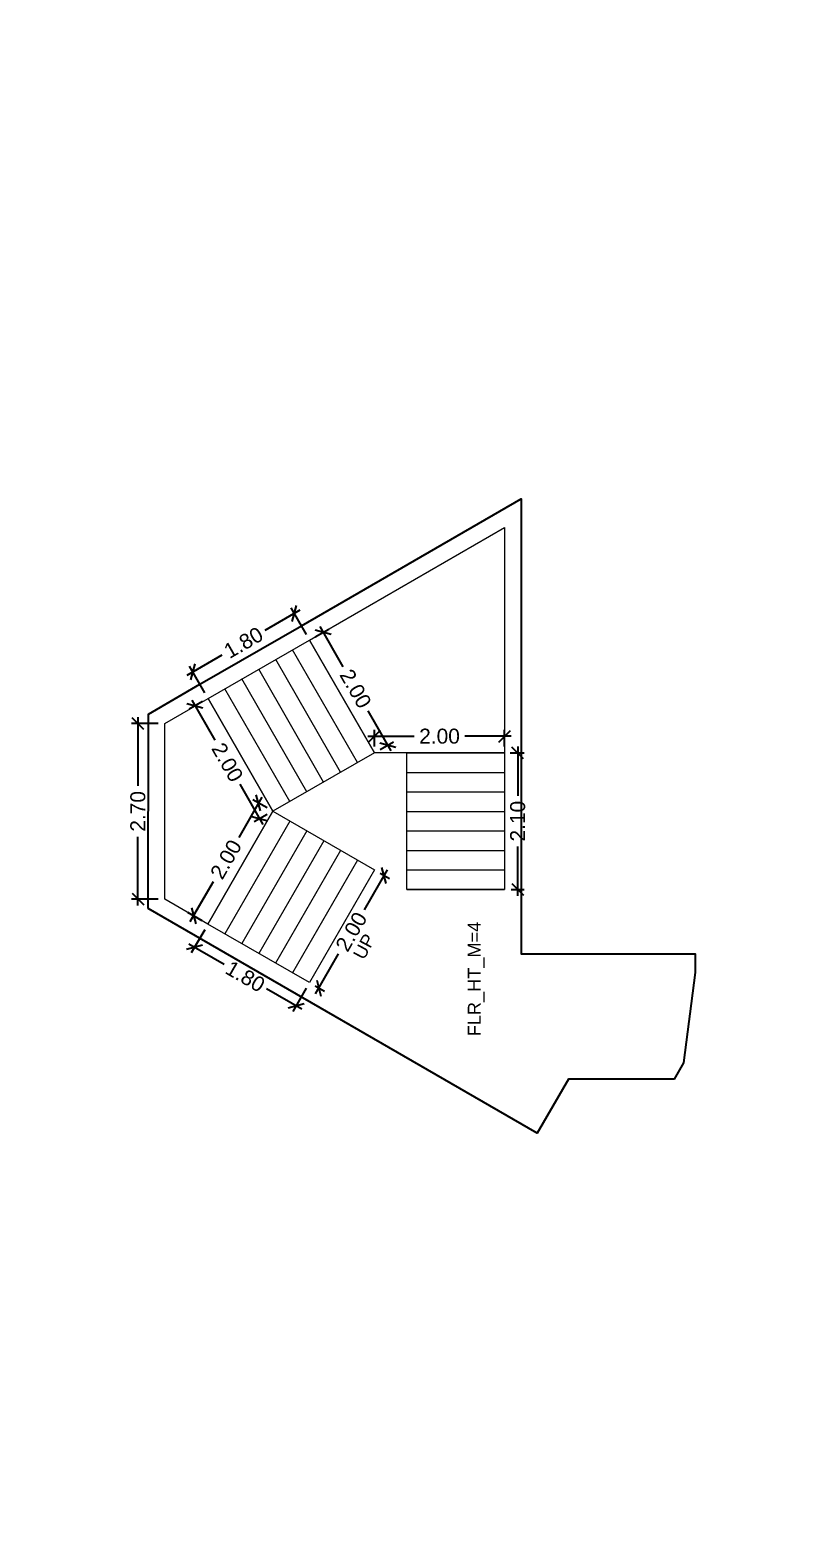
# Model space of a CAD drawing. Header units: metres. Extents: x 256329 to 886268, y -249371 to 355.
# Drawn here: x 286741.95 to 286753.74, y -1259.3 to -1236.4 of the extents above; entities that cross this region are included whole.
import ezdxf

# ---------------------------------------------------------------- set-up
doc = ezdxf.new("R2010")
doc.units = ezdxf.units.M
doc.header["$MEASUREMENT"] = 0
doc.header["$PDMODE"] = 35
doc.linetypes.add('CONTINOUS', pattern=[0])
doc.layers.get('0').update_dxf_attribs({"lineweight": 18})
doc.layers.get('Defpoints').update_dxf_attribs({"lineweight": 20})
doc.layers.add('A_TEXT', color=4, linetype='Continuous', lineweight=0, transparency=0.3)
doc.layers.add('BLK_2_FLR_3_STAIR_4', color=7, linetype='Continuous', plot=False)
for name, color, linetype, lineweight in [('BLK_2_FLR_3_STAIR_4_FLIGHT_1', 7, 'Continuous', 0), ('BLK_2_FLR_3_STAIR_4_FLIGHT_2', 7, 'Continuous', 0), ('BLK_2_FLR_3_STAIR_4_FLIGHT_3', 7, 'Continuous', 0), ('BLK_2_FLR_3_STAIR_4_LANDING_1', 7, 'Continuous', 0), ('BLK_2_FLR_3_STAIR_4_LANDING_2', 7, 'Continuous', 0)]:
    doc.layers.add(name, color=color, linetype=linetype, lineweight=lineweight)
doc.styles.add('Arial', font='arial.ttf')
doc.styles.get("Standard").update_dxf_attribs({"font": 'arial.ttf'})
doc.dimstyles.new('METRIC DIM', dxfattribs={"dimtxt": 0.23, "dimasz": 0.18, "dimexe": 0.1, "dimexo": 0.1, "dimgap": 0.09, "dimtad": 0, "dimzin": 0, "dimdsep": 46, "dimtxsty": 'Standard', "dimblk": 'OBLIQUE', "dimcen": 0, "dimdle": 0.1, "dimclrd": 147, "dimclre": 147, "dimclrt": 7, "dimadec": 0, "dimazin": 0, "dimtfac": 1, "dimtofl": 0, "dimtmove": 0, "dimatfit": 2, "dimfxl": 0.125, "dimtolj": 1, "dimtzin": 0, "dimarcsym": 0})

# ---------------------------------------------------------------- blocks, each defined once
blk = doc.blocks.new('_Oblique')
at = {"color": 0, "linetype": 'ByBlock', "lineweight": -2}
blk.add_line((-0.5, -0.5), (0.5, 0.5), dxfattribs=at)
blk = doc.blocks.new('*D1336')
at = {"layer": 'BLK_2_FLR_3_STAIR_4_FLIGHT_2', "color": 147, "lineweight": -2, "transparency": 16777216}
for p, q in [((286746.100342, -1245.322682), (286745.560606, -1245.632829)), ((286746.198908, -1245.694924), (286745.963815, -1245.2858)), ((286744.366249, -1246.319138), (286744.905986, -1246.008991)), ((286744.638224, -1246.591734), (286744.403131, -1246.18261))]:
    blk.add_line(p, q, dxfattribs=at)
at = {"layer": 'Defpoints', "color": 0, "linetype": 'CONTINOUS', "transparency": 16777216}
for p in [(286746.013637, -1245.372505), (286746.24873, -1245.781628, 0.042641), (286744.688047, -1246.678438, 0.042641)]:
    blk.add_point(p, dxfattribs=at)
at = {"layer": 'BLK_2_FLR_3_STAIR_4_FLIGHT_2', "color": 147, "linetype": 'CONTINOUS', "lineweight": -2, "transparency": 16777216, "xscale": 0.18, "yscale": 0.18, "zscale": 0.18}
for p, rotation in [((286746.013637, -1245.372505), 29.88281300000001), ((286744.452954, -1246.269315), 209.882813)]:
    blk.add_blockref('_Oblique', p, dxfattribs=dict(at, rotation=rotation))
at = {"layer": 'BLK_2_FLR_3_STAIR_4_FLIGHT_2', "color": 7, "linetype": 'CONTINOUS', "transparency": 16777216, "insert": (286745.233296, -1245.82091), "char_height": 0.23, "attachment_point": 5, "rotation": 29.8828126}
blk.add_mtext('\\A1;1.80', dxfattribs=at)
blk = doc.blocks.new('*D1337')
at = {"layer": 'BLK_2_FLR_3_STAIR_4_LANDING_1', "color": 147, "lineweight": -2, "transparency": 16777216}
for p, q in [((286745.51323, -1248.198701), (286745.159087, -1248.814627)), ((286745.597811, -1248.362685), (286745.376693, -1248.235547)), ((286744.415861, -1250.107243), (286744.770005, -1249.491317)), ((286744.600133, -1250.097844), (286744.379015, -1249.970706))]:
    blk.add_line(p, q, dxfattribs=at)
at = {"layer": 'Defpoints', "color": 0, "linetype": 'CONTINOUS', "transparency": 16777216}
for p in [(286745.463385, -1248.285393), (286745.684503, -1248.412531, 0.042641), (286744.686824, -1250.14769, 0.042641)]:
    blk.add_point(p, dxfattribs=at)
at = {"layer": 'BLK_2_FLR_3_STAIR_4_LANDING_1', "color": 147, "linetype": 'CONTINOUS', "lineweight": -2, "transparency": 16777216, "xscale": 0.18, "yscale": 0.18, "zscale": 0.18}
for p, rotation in [((286745.463385, -1248.285393), 60.102044), ((286744.465707, -1250.020552), 240.102044)]:
    blk.add_blockref('_Oblique', p, dxfattribs=dict(at, rotation=rotation))
at = {"layer": 'BLK_2_FLR_3_STAIR_4_LANDING_1', "color": 7, "linetype": 'CONTINOUS', "transparency": 16777216, "insert": (286744.964546, -1249.152972), "char_height": 0.23, "attachment_point": 5, "rotation": 60.1020442}
blk.add_mtext('\\A1;2.00', dxfattribs=at)
blk = doc.blocks.new('*D1338')
at = {"layer": 'BLK_2_FLR_3_STAIR_4_FLIGHT_2', "color": 147, "lineweight": -2, "transparency": 16777216}
for p, q in [((286744.601343, -1246.728261), (286744.400624, -1246.843599)), ((286744.437506, -1246.707072), (286744.791104, -1247.322426)), ((286745.533606, -1248.614574), (286745.180007, -1247.999219)), ((286745.597798, -1248.462353), (286745.397079, -1248.577692))]:
    blk.add_line(p, q, dxfattribs=at)
at = {"layer": 'Defpoints', "color": 0, "linetype": 'CONTINOUS', "transparency": 16777216}
for p in [(286744.688047, -1246.678438, 0.042641), (286744.487328, -1246.793777), (286745.684503, -1248.412531, 0.042641)]:
    blk.add_point(p, dxfattribs=at)
at = {"layer": 'BLK_2_FLR_3_STAIR_4_FLIGHT_2', "color": 147, "linetype": 'CONTINOUS', "lineweight": -2, "transparency": 16777216, "xscale": 0.18, "yscale": 0.18, "zscale": 0.18}
for p, rotation in [((286744.487328, -1246.793777), 119.882813), ((286745.483784, -1248.527869), 299.882813)]:
    blk.add_blockref('_Oblique', p, dxfattribs=dict(at, rotation=rotation))
at = {"layer": 'BLK_2_FLR_3_STAIR_4_FLIGHT_2', "color": 7, "linetype": 'CONTINOUS', "transparency": 16777216, "insert": (286744.985556, -1247.660823), "char_height": 0.23, "attachment_point": 5, "rotation": 299.8828126}
blk.add_mtext('\\A1;2.00', dxfattribs=at)
blk = doc.blocks.new('*D1340')
at = {"layer": 'BLK_2_FLR_3_STAIR_4_FLIGHT_1', "color": 147, "lineweight": -2, "transparency": 16777216}
for p, q in [((286747.440111, -1249.312754), (286747.085534, -1249.927168)), ((286747.331798, -1249.365705), (286747.476739, -1249.44935)), ((286746.340798, -1251.217652), (286746.695375, -1250.603238)), ((286746.332452, -1251.097378), (286746.477394, -1251.181024))]:
    blk.add_line(p, q, dxfattribs=at)
at = {"layer": 'Defpoints', "color": 0, "linetype": 'CONTINOUS', "transparency": 16777216}
for p in [(286747.245186, -1249.315721, 0.042641), (286746.24584, -1251.047395, 0.042641), (286746.390782, -1251.13104)]:
    blk.add_point(p, dxfattribs=at)
at = {"layer": 'BLK_2_FLR_3_STAIR_4_FLIGHT_1', "color": 147, "linetype": 'CONTINOUS', "lineweight": -2, "transparency": 16777216, "xscale": 0.18, "yscale": 0.18, "zscale": 0.18}
for p, rotation in [((286747.390127, -1249.399366), 60.01084000000001), ((286746.390782, -1251.13104), 240.01084)]:
    blk.add_blockref('_Oblique', p, dxfattribs=dict(at, rotation=rotation))
at = {"layer": 'BLK_2_FLR_3_STAIR_4_FLIGHT_1', "color": 7, "linetype": 'CONTINOUS', "transparency": 16777216, "insert": (286746.890455, -1250.265203), "char_height": 0.23, "attachment_point": 5, "rotation": 60.0108404}
blk.add_mtext('\\A1;2.00', dxfattribs=at)
blk = doc.blocks.new('*D1341')
at = {"layer": 'BLK_2_FLR_3_STAIR_4_LANDING_2', "color": 147, "lineweight": -2, "transparency": 16777216}
for p, q in [((286746.335435, -1245.731806), (286746.543561, -1245.612211)), ((286746.407033, -1245.575329), (286746.760632, -1246.190684)), ((286747.503134, -1247.482831), (286747.149535, -1246.867477)), ((286747.33189, -1247.465898), (286747.540016, -1247.346304))]:
    blk.add_line(p, q, dxfattribs=at)
at = {"layer": 'Defpoints', "color": 0, "linetype": 'CONTINOUS', "transparency": 16777216}
for p in [(286746.24873, -1245.781628, 0.042641), (286746.456856, -1245.662034), (286747.245186, -1247.515721, 0.042641)]:
    blk.add_point(p, dxfattribs=at)
at = {"layer": 'BLK_2_FLR_3_STAIR_4_LANDING_2', "color": 147, "linetype": 'CONTINOUS', "lineweight": -2, "transparency": 16777216, "xscale": 0.18, "yscale": 0.18, "zscale": 0.18}
for p, rotation in [((286746.456856, -1245.662034), 119.882813), ((286747.453312, -1247.396126), 299.882813)]:
    blk.add_blockref('_Oblique', p, dxfattribs=dict(at, rotation=rotation))
at = {"layer": 'BLK_2_FLR_3_STAIR_4_LANDING_2', "color": 7, "linetype": 'CONTINOUS', "transparency": 16777216, "insert": (286746.955084, -1246.52908), "char_height": 0.23, "attachment_point": 5, "rotation": 299.8828126}
blk.add_mtext('\\A1;2.00', dxfattribs=at)
blk = doc.blocks.new('*D1342')
at = {"layer": 'BLK_2_FLR_3_STAIR_4_LANDING_2', "color": 147, "lineweight": -2, "transparency": 16777216}
for p, q in [((286747.245186, -1247.415721), (286747.245186, -1247.16007)), ((286749.245186, -1247.415721), (286749.245186, -1247.16007)), ((286747.145186, -1247.26007), (286747.854899, -1247.26007)), ((286749.345186, -1247.26007), (286748.635472, -1247.26007))]:
    blk.add_line(p, q, dxfattribs=at)
at = {"layer": 'Defpoints', "color": 0, "linetype": 'CONTINOUS', "transparency": 16777216}
for p in [(286749.245186, -1247.26007), (286747.245186, -1247.515721, 0.042641), (286749.245186, -1247.515721, 0.042641)]:
    blk.add_point(p, dxfattribs=at)
at = {"layer": 'BLK_2_FLR_3_STAIR_4_LANDING_2', "color": 147, "linetype": 'CONTINOUS', "lineweight": -2, "transparency": 16777216, "xscale": 0.18, "yscale": 0.18, "zscale": 0.18, "rotation": 180}
blk.add_blockref('_Oblique', (286747.245186, -1247.26007), dxfattribs=at)
at = {"layer": 'BLK_2_FLR_3_STAIR_4_LANDING_2', "color": 147, "linetype": 'CONTINOUS', "lineweight": -2, "transparency": 16777216, "xscale": 0.18, "yscale": 0.18, "zscale": 0.18}
blk.add_blockref('_Oblique', (286749.245186, -1247.26007), dxfattribs=at)
at = {"layer": 'BLK_2_FLR_3_STAIR_4_LANDING_2', "color": 7, "linetype": 'CONTINOUS', "transparency": 16777216, "insert": (286748.245186, -1247.26007), "char_height": 0.23, "attachment_point": 5}
blk.add_mtext('\\A1;2.00', dxfattribs=at)
blk = doc.blocks.new('*D1343')
at = {"layer": 'BLK_2_FLR_3_STAIR_4_FLIGHT_1', "color": 147, "lineweight": -2, "transparency": 16777216}
for p, q in [((286744.636841, -1250.234302), (286744.431435, -1250.590231)), ((286744.394806, -1250.453635), (286744.933966, -1250.764783)), ((286746.127046, -1251.453307), (286745.587887, -1251.142159)), ((286746.195857, -1251.134007), (286745.990451, -1251.489936))]:
    blk.add_line(p, q, dxfattribs=at)
at = {"layer": 'Defpoints', "color": 0, "linetype": 'CONTINOUS', "transparency": 16777216}
for p in [(286744.686824, -1250.14769, 0.042641), (286746.24584, -1251.047395, 0.042641), (286746.040434, -1251.403324)]:
    blk.add_point(p, dxfattribs=at)
at = {"layer": 'BLK_2_FLR_3_STAIR_4_FLIGHT_1', "color": 147, "linetype": 'CONTINOUS', "lineweight": -2, "transparency": 16777216, "xscale": 0.18, "yscale": 0.18, "zscale": 0.18}
for p, rotation in [((286744.481418, -1250.503619), 150.01084), ((286746.040434, -1251.403324), 330.01084)]:
    blk.add_blockref('_Oblique', p, dxfattribs=dict(at, rotation=rotation))
at = {"layer": 'BLK_2_FLR_3_STAIR_4_FLIGHT_1', "color": 7, "linetype": 'CONTINOUS', "transparency": 16777216, "insert": (286745.260926, -1250.953471), "char_height": 0.23, "attachment_point": 5, "rotation": 330.0108404}
blk.add_mtext('\\A1;1.80', dxfattribs=at)
blk = doc.blocks.new('*D1344')
at = {"layer": 'BLK_2_FLR_3_STAIR_4_FLIGHT_3', "color": 147, "lineweight": -2, "transparency": 16777216}
for p, q in [((286749.446534, -1247.415721), (286749.446534, -1248.175434)), ((286749.331387, -1247.515721), (286749.546534, -1247.515721)), ((286749.446534, -1249.715721), (286749.446534, -1248.956007)), ((286749.345186, -1249.615721), (286749.546534, -1249.615721))]:
    blk.add_line(p, q, dxfattribs=at)
at = {"layer": 'Defpoints', "color": 0, "linetype": 'CONTINOUS', "transparency": 16777216}
for p in [(286749.231387, -1247.515721, 0.042641), (286749.446534, -1247.515721), (286749.245186, -1249.615721, 0.042641)]:
    blk.add_point(p, dxfattribs=at)
at = {"layer": 'BLK_2_FLR_3_STAIR_4_FLIGHT_3', "color": 147, "linetype": 'CONTINOUS', "lineweight": -2, "transparency": 16777216, "xscale": 0.18, "yscale": 0.18, "zscale": 0.18}
for p, rotation in [((286749.446534, -1247.515721), 90), ((286749.446534, -1249.615721), 270)]:
    blk.add_blockref('_Oblique', p, dxfattribs=dict(at, rotation=rotation))
at = {"layer": 'BLK_2_FLR_3_STAIR_4_FLIGHT_3', "color": 7, "linetype": 'CONTINOUS', "transparency": 16777216, "insert": (286749.446534, -1248.565721), "char_height": 0.23, "attachment_point": 5, "rotation": 90}
blk.add_mtext('\\A1;2.10', dxfattribs=at)
blk = doc.blocks.new('*D1345')
at = {"layer": 'BLK_2_FLR_3_STAIR_4_LANDING_1', "color": 147, "lineweight": -2, "transparency": 16777216}
for p, q in [((286743.610439, -1246.965431), (286743.610439, -1248.024615)), ((286743.924273, -1247.065431), (286743.510439, -1247.065431)), ((286743.610439, -1249.864371), (286743.610439, -1248.805188)), ((286743.92361, -1249.764371), (286743.510439, -1249.764371))]:
    blk.add_line(p, q, dxfattribs=at)
at = {"layer": 'Defpoints', "color": 0, "linetype": 'CONTINOUS', "transparency": 16777216}
for p in [(286743.610439, -1247.065431), (286744.024273, -1247.065431, 0.042641), (286744.02361, -1249.764371, 0.042641)]:
    blk.add_point(p, dxfattribs=at)
at = {"layer": 'BLK_2_FLR_3_STAIR_4_LANDING_1', "color": 147, "linetype": 'CONTINOUS', "lineweight": -2, "transparency": 16777216, "xscale": 0.18, "yscale": 0.18, "zscale": 0.18}
for p, rotation in [((286743.610439, -1247.065431), 90), ((286743.610439, -1249.764371), 270)]:
    blk.add_blockref('_Oblique', p, dxfattribs=dict(at, rotation=rotation))
at = {"layer": 'BLK_2_FLR_3_STAIR_4_LANDING_1', "color": 7, "linetype": 'CONTINOUS', "transparency": 16777216, "insert": (286743.610439, -1248.414901), "char_height": 0.23, "attachment_point": 5, "rotation": 90}
blk.add_mtext('\\A1;2.70', dxfattribs=at)

msp = doc.modelspace()

# ---------------------------------------------------------------- linework, layer by layer
at = {"layer": 'BLK_2_FLR_3_STAIR_4', "color": 7, "linetype": 'CONTINOUS', "elevation": 0.042641}
msp.add_lwpolyline([(286743.770255, -1249.910567), (286743.77099, -1246.919872), (286744.561146, -1246.459196), (286746.122281, -1245.562127), (286749.500168, -1243.611316), (286749.497141, -1250.603719), (286752.173733, -1250.604388), (286752.173661, -1250.893681), (286751.996096, -1252.278863), (286751.849884, -1252.532196), (286750.226943, -1252.531883), (286749.746733, -1253.362849)], close=True, dxfattribs=at)
at = {"layer": 'BLK_2_FLR_3_STAIR_4_FLIGHT_1', "color": 3, "linetype": 'CONTINOUS'}
for p, q in [((286745.684503, -1248.412531, 0.042641), (286744.686824, -1250.14769, 0.042641)), ((286745.946006, -1248.565967, 0.042641), (286744.94666, -1250.29764, 0.042641)), ((286746.205842, -1248.715918, 0.042641), (286745.206496, -1250.447591, 0.042641)), ((286746.465678, -1248.865868, 0.042641), (286745.466332, -1250.597542, 0.042641)), ((286746.725514, -1249.015819, 0.042641), (286745.726168, -1250.747493, 0.042641)), ((286746.98535, -1249.16577, 0.042641), (286745.986004, -1250.897444, 0.042641)), ((286747.245186, -1249.315721, 0.042641), (286746.24584, -1251.047395, 0.042641))]:
    msp.add_line(p, q, dxfattribs=at)
at = {"layer": 'BLK_2_FLR_3_STAIR_4_FLIGHT_1', "ltscale": 0.05, "elevation": 0.042641}
msp.add_lwpolyline([(286745.684503, -1248.412531), (286747.245186, -1249.315721), (286746.24584, -1251.047395), (286744.686824, -1250.14769), (286745.684503, -1248.412531)], dxfattribs=at)
at = {"layer": 'BLK_2_FLR_3_STAIR_4_FLIGHT_2', "color": 3, "linetype": 'CONTINOUS'}
for p, q in [((286747.245186, -1247.515721, 0.042641), (286746.24873, -1245.781628, 0.042641)), ((286746.985072, -1247.665189, 0.042641), (286745.988617, -1245.931097, 0.042641)), ((286746.464844, -1247.964126, 0.042641), (286745.468389, -1246.230033, 0.042641)), ((286746.724958, -1247.814658, 0.042641), (286745.728503, -1246.080565, 0.042641)), ((286745.944616, -1248.263062, 0.042641), (286744.948161, -1246.52897, 0.042641)), ((286746.20473, -1248.113594, 0.042641), (286745.208275, -1246.379502, 0.042641)), ((286745.684503, -1248.412531, 0.042641), (286744.688047, -1246.678438, 0.042641))]:
    msp.add_line(p, q, dxfattribs=at)
at = {"layer": 'BLK_2_FLR_3_STAIR_4_FLIGHT_2', "color": 7, "linetype": 'CONTINOUS', "elevation": 0.042641}
msp.add_lwpolyline([(286744.688047, -1246.678438), (286746.24873, -1245.781628), (286747.245186, -1247.515721), (286745.684503, -1248.412531), (286744.688047, -1246.678438)], dxfattribs=at)
at = {"layer": 'BLK_2_FLR_3_STAIR_4_FLIGHT_3', "color": 3, "linetype": 'CONTINOUS'}
for p, q in [((286747.744732, -1247.515721, 0.02134), (286749.245186, -1247.515721, 0.042641)), ((286747.744732, -1247.815721, 0.02134), (286749.245186, -1247.815721, 0.042641)), ((286747.744732, -1248.115721, 0.02134), (286749.245186, -1248.115721, 0.042641)), ((286747.744732, -1248.415721, 0.02134), (286749.245186, -1248.415721, 0.042641)), ((286747.744732, -1248.715721, 0.02134), (286749.245186, -1248.715721, 0.042641)), ((286747.744732, -1249.015721, 0.02134), (286749.245186, -1249.015721, 0.042641)), ((286747.744732, -1249.315721, 0.02134), (286749.245186, -1249.315721, 0.042641)), ((286747.744732, -1249.615721, 0.02134), (286749.245186, -1249.615721, 0.042641))]:
    msp.add_line(p, q, dxfattribs=at)
at = {"layer": 'BLK_2_FLR_3_STAIR_4_FLIGHT_3', "color": 7, "linetype": 'CONTINOUS', "elevation": 0.042641}
msp.add_lwpolyline([(286747.744732, -1249.615721), (286747.744732, -1247.515721), (286749.245186, -1247.515721), (286749.245186, -1249.615721)], close=True, dxfattribs=at)
at = {"layer": 'BLK_2_FLR_3_STAIR_4_LANDING_1', "color": 7, "linetype": 'CONTINOUS', "elevation": 0.042641}
msp.add_lwpolyline([(286744.02361, -1249.764371), (286744.024273, -1247.065431), (286744.688047, -1246.678438), (286745.684503, -1248.412531), (286744.686824, -1250.14769), (286744.02361, -1249.764371)], dxfattribs=at)
at = {"layer": 'BLK_2_FLR_3_STAIR_4_LANDING_2', "ltscale": 0.05, "elevation": 0.042641}
msp.add_lwpolyline([(286747.245186, -1247.515721), (286746.24873, -1245.781628), (286749.245909, -1244.050686), (286749.245909, -1247.515721), (286747.245186, -1247.515721)], dxfattribs=at)

# ---------------------------------------------------------------- texts
at = {"layer": 'A_TEXT', "lineweight": 0, "insert": (286747.656887, -1249.645219, 0.042641), "char_height": 0.2, "width": 2.485498, "attachment_point": 9, "rotation": 61.8720228, "style": 'Arial'}
msp.add_mtext('\\pxi2.2673,qc;UP', dxfattribs=at)
at = {"layer": 'BLK_2_FLR_3_STAIR_4', "color": 7, "linetype": 'CONTINOUS', "insert": (286748.679492, -1251.872964), "char_height": 0.2, "attachment_point": 1, "rotation": 90}
msp.add_mtext_dynamic_manual_height_columns('FLR_HT_M=4', width=2.272281, gutter_width=0.405, heights=[0.300679], dxfattribs=at)

# ---------------------------------------------------------------- dimensions: what is measured, and where the dimension line sits
at = {"layer": 'BLK_2_FLR_3_STAIR_4_FLIGHT_1', "color": 2, "linetype": 'CONTINOUS'}
dim = msp.add_aligned_dim(p1=(286747.245186, -1249.315721, 0.042641), p2=(286746.24584, -1251.047395, 0.042641), distance=0.167346, dimstyle='METRIC DIM', override={"dimfxl": 0.18}, dxfattribs=at)
dim.commit()
dim.dimension.update_dxf_attribs({"geometry": '*D1340', "text_midpoint": (286746.890455, -1250.265203)})
at = {"layer": 'BLK_2_FLR_3_STAIR_4_FLIGHT_1', "color": 1, "linetype": 'CONTINOUS'}
dim = msp.add_aligned_dim(p1=(286744.686824, -1250.14769, 0.042641), p2=(286746.24584, -1251.047395, 0.042641), distance=-0.410947, dimstyle='METRIC DIM', override={"dimfxl": 0.18}, dxfattribs=at)
dim.commit()
dim.dimension.update_dxf_attribs({"geometry": '*D1343', "text_midpoint": (286745.260926, -1250.953471)})
at = {"layer": 'BLK_2_FLR_3_STAIR_4_FLIGHT_2', "color": 1, "linetype": 'CONTINOUS'}
dim = msp.add_aligned_dim(p1=(286744.688047, -1246.678438, 0.042641), p2=(286746.24873, -1245.781628, 0.042641), distance=0.471858, dimstyle='METRIC DIM', override={"dimfxl": 0.18}, dxfattribs=at)
dim.commit()
dim.dimension.update_dxf_attribs({"geometry": '*D1336', "text_midpoint": (286745.233296, -1245.82091)})
at = {"layer": 'BLK_2_FLR_3_STAIR_4_FLIGHT_2', "color": 2, "linetype": 'CONTINOUS'}
dim = msp.add_aligned_dim(p1=(286745.684503, -1248.412531, 0.042641), p2=(286744.688047, -1246.678438, 0.042641), distance=0.231498, dimstyle='METRIC DIM', override={"dimfxl": 0.18}, dxfattribs=at)
dim.commit()
dim.dimension.update_dxf_attribs({"geometry": '*D1338', "text_midpoint": (286744.985556, -1247.660823)})
at = {"layer": 'BLK_2_FLR_3_STAIR_4_FLIGHT_3', "color": 1, "linetype": 'CONTINOUS'}
dim = msp.add_linear_dim(base=(286749.446534, -1247.515721), p1=(286749.245186, -1249.615721, 0.042641), p2=(286749.231387, -1247.515721, 0.042641), angle=90, dimstyle='METRIC DIM', override={"dimfxl": 0.18}, dxfattribs=at)
dim.commit()
dim.dimension.update_dxf_attribs({"geometry": '*D1344', "text_midpoint": (286749.446534, -1248.565721)})
at = {"layer": 'BLK_2_FLR_3_STAIR_4_LANDING_1', "color": 1, "linetype": 'CONTINOUS'}
dim = msp.add_linear_dim(base=(286743.610439, -1247.065431), p1=(286744.02361, -1249.764371, 0.042641), p2=(286744.024273, -1247.065431, 0.042641), angle=90, dimstyle='METRIC DIM', override={"dimfxl": 0.18}, dxfattribs=at)
dim.commit()
dim.dimension.update_dxf_attribs({"geometry": '*D1345', "text_midpoint": (286743.610439, -1248.414901)})
at = {"layer": 'BLK_2_FLR_3_STAIR_4_LANDING_1', "color": 2, "linetype": 'CONTINOUS'}
dim = msp.add_aligned_dim(p1=(286744.686824, -1250.14769, 0.042641), p2=(286745.684503, -1248.412531, 0.042641), distance=0.255063, dimstyle='METRIC DIM', override={"dimfxl": 0.18}, dxfattribs=at)
dim.commit()
dim.dimension.update_dxf_attribs({"geometry": '*D1337', "text_midpoint": (286744.964546, -1249.152972)})
at = {"layer": 'BLK_2_FLR_3_STAIR_4_LANDING_2', "color": 1, "linetype": 'CONTINOUS'}
dim = msp.add_aligned_dim(p1=(286747.245186, -1247.515721, 0.042641), p2=(286746.24873, -1245.781628, 0.042641), distance=-0.24004, dimstyle='METRIC DIM', override={"dimfxl": 0.18}, dxfattribs=at)
dim.commit()
dim.dimension.update_dxf_attribs({"geometry": '*D1341', "text_midpoint": (286746.955084, -1246.52908)})
at = {"layer": 'BLK_2_FLR_3_STAIR_4_LANDING_2', "color": 2, "linetype": 'CONTINOUS'}
dim = msp.add_aligned_dim(p1=(286747.245186, -1247.515721, 0.042641), p2=(286749.245186, -1247.515721, 0.042641), distance=0.255651, dimstyle='METRIC DIM', override={"dimfxl": 0.18}, dxfattribs=at)
dim.commit()
dim.dimension.update_dxf_attribs({"geometry": '*D1342', "text_midpoint": (286748.245186, -1247.26007)})

doc.saveas('drawing.dxf')
